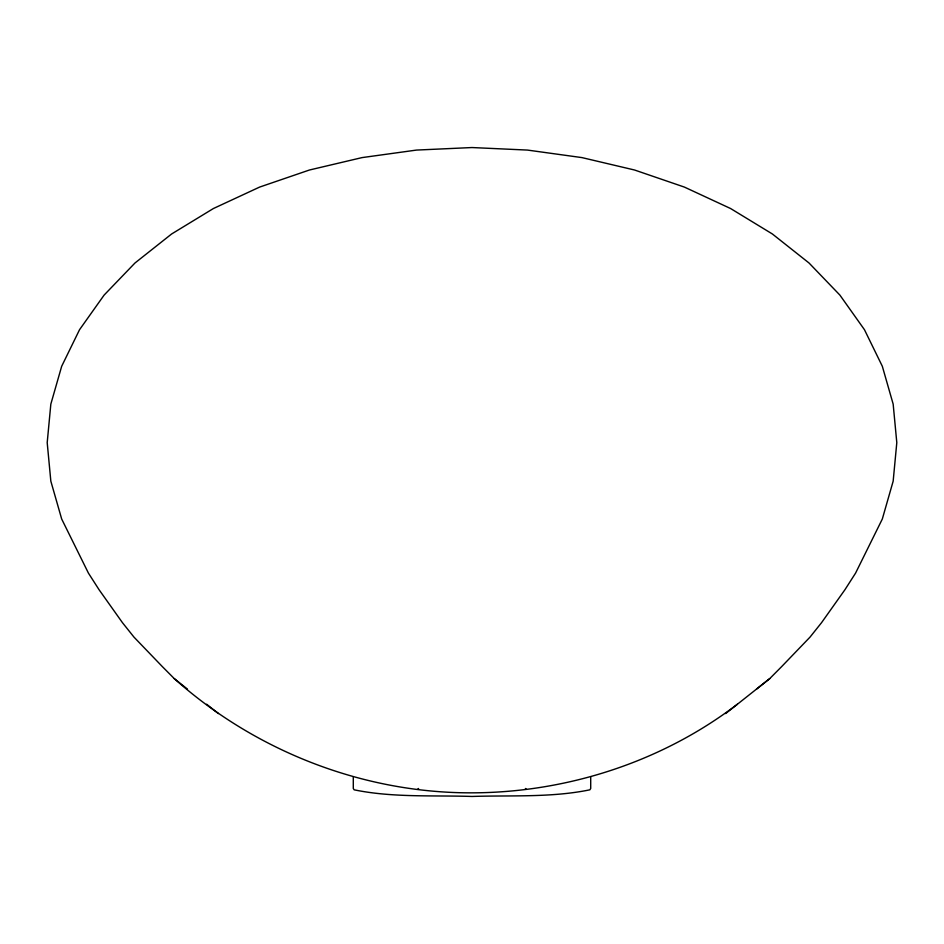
<?xml version="1.0" encoding="UTF-8"?>
<svg xmlns="http://www.w3.org/2000/svg" width="944" height="944" viewBox="0 0 944 944"><rect width="100%" height="100%" fill="white"/><g stroke="black" fill="none" stroke-linecap="round" stroke-linejoin="round"><path stroke-width="1.42" d="M353.292 777.077L353.292 788.464L354.142 789.821C392.704 797.774 432.8 795.178 472 796.453C511.2 795.178 551.296 797.774 589.858 789.821L590.708 788.464L590.708 777.077M756.557 689.085L769.749 678.594L781.644 666.617L810.011 637.129L821.54 622.686L844.892 589.788L855.583 573.102L882.321 519.011L893.166 481.157L896.8 442.642L893.166 404.126L882.321 366.26L864.468 329.716L839.889 295.094L809.02 262.998L772.381 233.982L730.597 208.53L684.4 187.089L634.569 170.014L581.941 157.601L527.448 150.072L472 147.547L416.552 150.072L362.059 157.601L309.431 170.014L259.6 187.089L213.403 208.53L171.619 233.982L134.98 262.998L104.111 295.094L79.532 329.716L61.679 366.272L50.834 404.126L47.2 442.642L50.834 481.157L61.679 519.011L88.417 573.102L99.108 589.788L122.46 622.686L133.989 637.129L162.356 666.617L174.251 678.594L187.443 689.085M174.251 678.594C255.411 751.117 362.968 793.196 472 792.842C566.86 792.63 661.886 761.891 737.37 704.224M725.629 713.581L769.749 678.594M417.767 789.078L418.593 788.488M525.407 788.488L526.233 789.078M206.63 704.224L218.371 713.581"/></g></svg>
